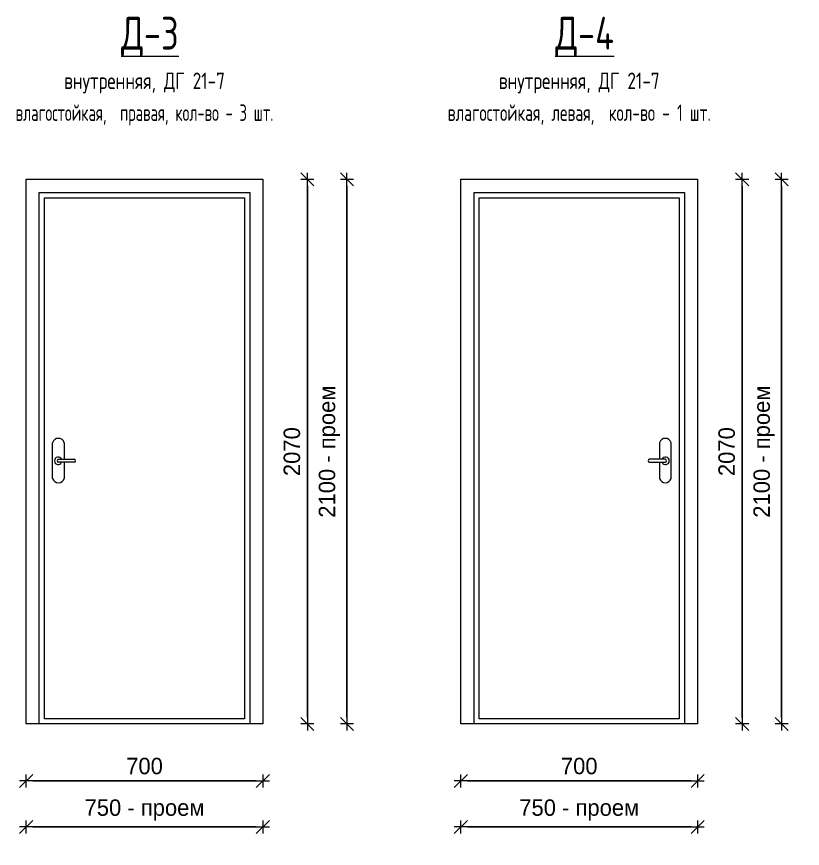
# Model space of a CAD drawing. Header units: millimetres. Extents: x -56498 to 234605, y -296269 to -29969.
# Drawn here: x 221498 to 233448, y -251115 to -238471 of the extents above; entities that cross this region are included whole.
import ezdxf
from ezdxf.enums import TextEntityAlignment as Align

# ---------------------------------------------------------------- set-up
doc = ezdxf.new("R2010")
doc.units = ezdxf.units.MM
doc.header["$LTSCALE"] = 100
doc.header["$PDMODE"] = 35
for name, color, linetype, lineweight in [('Примітки 0.09', 200, 'Continuous', 9), ('Розміри 0.09', 5, 'Continuous', 9), ('Тонкі 0.18', 142, 'Continuous', 18)]:
    doc.layers.add(name, color=color, linetype=linetype, lineweight=lineweight)
doc.styles.add('PSTUDIO', font='pstudio.shx')
doc.styles.add('SPDS', font='SPDS.shx', dxfattribs={"width": 0.9})
doc.dimstyles.new('PS_TICK 1-25', dxfattribs={"dimscale": 100, "dimtxt": 2.5, "dimasz": 1, "dimexe": 2, "dimexo": 2, "dimgap": 1, "dimtad": 1, "dimdec": 0, "dimlfac": 0.25, "dimzin": 0, "dimdsep": 46, "dimtxsty": 'PSTUDIO', "dimblk": 'dblk_0', "dimcen": 2, "dimdle": 1.5, "dimse1": 1, "dimse2": 1, "dimadec": 0, "dimazin": 0, "dimtfac": 1, "dimtdec": 0, "dimtix": 1, "dimtmove": 1, "dimatfit": 3, "dimfxl": 0, "dimtolj": 1, "dimtzin": 0, "dimarcsym": 0})

# ---------------------------------------------------------------- blocks, each defined once
blk = doc.blocks.new('dblk_0')
at = {"color": 0, "linetype": 'ByBlock'}
for p, q in [((1, 1), (-1, -1)), ((-1, 0), (1, 0)), ((0, 1), (0, -1))]:
    blk.add_line(p, q, dxfattribs=at)
blk = doc.blocks.new('*D425')
at = {"layer": 'Defpoints', "color": 0, "ltscale": 100, "transparency": 16777216}
for p in [(224843, -240944), (224843, -249224), (225920, -249224)]:
    blk.add_point(p, dxfattribs=at)
at = {"layer": 'Розміри 0.09', "color": 0, "lineweight": -2, "ltscale": 100, "transparency": 16777216}
blk.add_line((225920, -241044), (225920, -249124), dxfattribs=at)
at = {"layer": 'Розміри 0.09', "color": 0, "lineweight": -2, "ltscale": 100, "transparency": 16777216, "xscale": 100, "yscale": 100, "zscale": 100}
for p, rotation in [((225920, -240944), 90), ((225920, -249224), 270)]:
    blk.add_blockref('dblk_0', p, dxfattribs=dict(at, rotation=rotation))
at = {"layer": 'Розміри 0.09', "color": 0, "ltscale": 100, "transparency": 16777216, "insert": (225685, -245084), "char_height": 250, "attachment_point": 5, "rotation": 90, "style": 'PSTUDIO'}
blk.add_mtext('\\A1;2070', dxfattribs=at)
blk = doc.blocks.new('*D426')
at = {"layer": 'Defpoints', "color": 0, "ltscale": 100, "transparency": 16777216}
for p in [(225243, -240944), (225243, -249224), (226521, -249224)]:
    blk.add_point(p, dxfattribs=at)
at = {"layer": 'Розміри 0.09', "color": 0, "lineweight": -2, "ltscale": 100, "transparency": 16777216}
blk.add_line((226521, -241044), (226521, -249124), dxfattribs=at)
at = {"layer": 'Розміри 0.09', "color": 0, "lineweight": -2, "ltscale": 100, "transparency": 16777216, "xscale": 100, "yscale": 100, "zscale": 100}
for p, rotation in [((226521, -240944), 90), ((226521, -249224), 270)]:
    blk.add_blockref('dblk_0', p, dxfattribs=dict(at, rotation=rotation))
at = {"layer": 'Розміри 0.09', "color": 0, "ltscale": 100, "transparency": 16777216, "insert": (226255, -245084), "char_height": 250, "attachment_point": 5, "rotation": 90, "style": 'PSTUDIO'}
blk.add_mtext('\\A1;2100 - проем', dxfattribs=at)
blk = doc.blocks.new('*D427')
at = {"layer": 'Defpoints', "color": 0, "ltscale": 100, "transparency": 16777216}
for p in [(231454, -240944), (231454, -249224), (232531, -249224)]:
    blk.add_point(p, dxfattribs=at)
at = {"layer": 'Розміри 0.09', "color": 0, "lineweight": -2, "ltscale": 100, "transparency": 16777216}
blk.add_line((232531, -241044), (232531, -249124), dxfattribs=at)
at = {"layer": 'Розміри 0.09', "color": 0, "lineweight": -2, "ltscale": 100, "transparency": 16777216, "xscale": 100, "yscale": 100, "zscale": 100}
for p, rotation in [((232531, -240944), 90), ((232531, -249224), 270)]:
    blk.add_blockref('dblk_0', p, dxfattribs=dict(at, rotation=rotation))
at = {"layer": 'Розміри 0.09', "color": 0, "ltscale": 100, "transparency": 16777216, "insert": (232297, -245084), "char_height": 250, "attachment_point": 5, "rotation": 90, "style": 'PSTUDIO'}
blk.add_mtext('\\A1;2070', dxfattribs=at)
blk = doc.blocks.new('*D428')
at = {"layer": 'Defpoints', "color": 0, "ltscale": 100, "transparency": 16777216}
for p in [(231854, -240944), (231854, -249224), (233132, -249224)]:
    blk.add_point(p, dxfattribs=at)
at = {"layer": 'Розміри 0.09', "color": 0, "lineweight": -2, "ltscale": 100, "transparency": 16777216}
blk.add_line((233132, -241044), (233132, -249124), dxfattribs=at)
at = {"layer": 'Розміри 0.09', "color": 0, "lineweight": -2, "ltscale": 100, "transparency": 16777216, "xscale": 100, "yscale": 100, "zscale": 100}
for p, rotation in [((233132, -240944), 90), ((233132, -249224), 270)]:
    blk.add_blockref('dblk_0', p, dxfattribs=dict(at, rotation=rotation))
at = {"layer": 'Розміри 0.09', "color": 0, "ltscale": 100, "transparency": 16777216, "insert": (232866, -245084), "char_height": 250, "attachment_point": 5, "rotation": 90, "style": 'PSTUDIO'}
blk.add_mtext('\\A1;2100 - проем', dxfattribs=at)
blk = doc.blocks.new('*D431')
at = {"layer": 'Defpoints', "color": 0, "ltscale": 100, "transparency": 16777216}
for p in [(221643, -249224), (225243, -249224), (225243, -250790)]:
    blk.add_point(p, dxfattribs=at)
at = {"layer": 'Розміри 0.09', "color": 0, "lineweight": -2, "ltscale": 100, "transparency": 16777216}
blk.add_line((221743, -250790), (225143, -250790), dxfattribs=at)
at = {"layer": 'Розміри 0.09', "color": 0, "lineweight": -2, "ltscale": 100, "transparency": 16777216, "xscale": 100, "yscale": 100, "zscale": 100, "rotation": 180}
blk.add_blockref('dblk_0', (221643, -250790), dxfattribs=at)
at = {"layer": 'Розміри 0.09', "color": 0, "lineweight": -2, "ltscale": 100, "transparency": 16777216, "xscale": 100, "yscale": 100, "zscale": 100}
blk.add_blockref('dblk_0', (225243, -250790), dxfattribs=at)
at = {"layer": 'Розміри 0.09', "color": 0, "ltscale": 100, "transparency": 16777216, "insert": (223443, -250533), "char_height": 250, "attachment_point": 5, "style": 'PSTUDIO'}
blk.add_mtext('\\A1;750 - проем', dxfattribs=at)
blk = doc.blocks.new('*D432')
at = {"layer": 'Defpoints', "color": 0, "ltscale": 100, "transparency": 16777216}
for p in [(221643, -249224), (225243, -249224), (225243, -250090)]:
    blk.add_point(p, dxfattribs=at)
at = {"layer": 'Розміри 0.09', "color": 0, "lineweight": -2, "ltscale": 100, "transparency": 16777216}
blk.add_line((221743, -250090), (225143, -250090), dxfattribs=at)
at = {"layer": 'Розміри 0.09', "color": 0, "lineweight": -2, "ltscale": 100, "transparency": 16777216, "xscale": 100, "yscale": 100, "zscale": 100, "rotation": 180}
blk.add_blockref('dblk_0', (221643, -250090), dxfattribs=at)
at = {"layer": 'Розміри 0.09', "color": 0, "lineweight": -2, "ltscale": 100, "transparency": 16777216, "xscale": 100, "yscale": 100, "zscale": 100}
blk.add_blockref('dblk_0', (225243, -250090), dxfattribs=at)
at = {"layer": 'Розміри 0.09', "color": 0, "ltscale": 100, "transparency": 16777216, "insert": (223443, -249865), "char_height": 250, "attachment_point": 5, "style": 'PSTUDIO'}
blk.add_mtext('\\A1;700', dxfattribs=at)
blk = doc.blocks.new('*D433')
at = {"layer": 'Defpoints', "color": 0, "ltscale": 100, "transparency": 16777216}
for p in [(228254, -249224), (231854, -249224), (231854, -250790)]:
    blk.add_point(p, dxfattribs=at)
at = {"layer": 'Розміри 0.09', "color": 0, "lineweight": -2, "ltscale": 100, "transparency": 16777216}
blk.add_line((228354, -250790), (231754, -250790), dxfattribs=at)
at = {"layer": 'Розміри 0.09', "color": 0, "lineweight": -2, "ltscale": 100, "transparency": 16777216, "xscale": 100, "yscale": 100, "zscale": 100, "rotation": 180}
blk.add_blockref('dblk_0', (228254, -250790), dxfattribs=at)
at = {"layer": 'Розміри 0.09', "color": 0, "lineweight": -2, "ltscale": 100, "transparency": 16777216, "xscale": 100, "yscale": 100, "zscale": 100}
blk.add_blockref('dblk_0', (231854, -250790), dxfattribs=at)
at = {"layer": 'Розміри 0.09', "color": 0, "ltscale": 100, "transparency": 16777216, "insert": (230054, -250533), "char_height": 250, "attachment_point": 5, "style": 'PSTUDIO'}
blk.add_mtext('\\A1;750 - проем', dxfattribs=at)
blk = doc.blocks.new('*D434')
at = {"layer": 'Defpoints', "color": 0, "ltscale": 100, "transparency": 16777216}
for p in [(228254, -249224), (231854, -249224), (231854, -250090)]:
    blk.add_point(p, dxfattribs=at)
at = {"layer": 'Розміри 0.09', "color": 0, "lineweight": -2, "ltscale": 100, "transparency": 16777216}
blk.add_line((228354, -250090), (231754, -250090), dxfattribs=at)
at = {"layer": 'Розміри 0.09', "color": 0, "lineweight": -2, "ltscale": 100, "transparency": 16777216, "xscale": 100, "yscale": 100, "zscale": 100, "rotation": 180}
blk.add_blockref('dblk_0', (228254, -250090), dxfattribs=at)
at = {"layer": 'Розміри 0.09', "color": 0, "lineweight": -2, "ltscale": 100, "transparency": 16777216, "xscale": 100, "yscale": 100, "zscale": 100}
blk.add_blockref('dblk_0', (231854, -250090), dxfattribs=at)
at = {"layer": 'Розміри 0.09', "color": 0, "ltscale": 100, "transparency": 16777216, "insert": (230054, -249865), "char_height": 250, "attachment_point": 5, "style": 'PSTUDIO'}
blk.add_mtext('\\A1;700', dxfattribs=at)

msp = doc.modelspace()

# ---------------------------------------------------------------- linework, layer by layer
at = {"layer": 'Тонкі 0.18', "ltscale": 100}
for points in [[(221642.518, -240943.921), (225242.518, -240943.921), (225242.518, -249223.921), (221642.518, -249223.921)], [(228254.091, -240943.921), (231854.091, -240943.921), (231854.091, -249223.921), (228254.091, -249223.921)], [(221842.518, -241143.921), (225042.518, -241143.921), (225042.518, -249223.921), (221842.518, -249223.921)], [(221922.518, -241223.921), (224962.518, -241223.921), (224962.518, -249143.921), (221922.518, -249143.921)], [(228454.091, -241143.921), (231654.091, -241143.921), (231654.091, -249223.921), (228454.091, -249223.921)], [(228534.091, -241223.921), (231574.091, -241223.921), (231574.091, -249143.921), (228534.091, -249143.921)]]:
    msp.add_lwpolyline(points, close=True, dxfattribs=at)
for points in [[(222045.033, -245490.918), (222045.033, -244948.711)], [(222220.789, -244948.711), (222220.789, -245199.978)], [(231275.82, -244948.711), (231275.82, -245199.978)], [(231451.577, -245490.918), (231451.577, -244948.711)], [(222129.797, -245199.978), (222371.617, -245199.978)], [(222371.617, -245246.096), (222371.617, -245246.096), (222129.797, -245246.096)], [(222220.789, -245246.096), (222220.789, -245490.918)], [(231366.813, -245199.978), (231124.993, -245199.978)], [(231124.993, -245246.096), (231124.993, -245246.096), (231366.813, -245246.096)], [(231275.82, -245246.096), (231275.82, -245490.918)]]:
    msp.add_lwpolyline(points, dxfattribs=at)
for centre, radius, start, end in [((222132.911, -244973.165), 91.217, 15.5502501, 164.4497499), ((231363.699, -244973.165), 91.217, 15.5502501, 164.4497499), ((222129.797, -245223.037), 56.182, 24.232062, 335.767938), ((222139.78, -245223.037), 25.127, 113.4095924, 246.5904076), ((222369.719, -245223.037), 23.137, 274.7052262, 85.2947738), ((231126.891, -245223.037), 23.137, 94.7052262, 265.2947738), ((231366.813, -245223.037), 56.182, 204.232062, 155.767938), ((231356.829, -245223.037), 25.127, 293.4095924, 66.5904076), ((222132.911, -245466.787), 91.131, 195.3545216, 344.6454784), ((231363.699, -245466.787), 91.131, 195.3545216, 344.6454784)]:
    msp.add_arc(centre, radius, start, end, dxfattribs=at)

# ---------------------------------------------------------------- texts
at = {"layer": 'Примітки 0.09', "lineweight": 20, "style": 'SPDS'}
for s, height, width, p in [('%%UД-3', 500, 0.95, (223524.711, -238972.891)), ('%%UД-4', 500, 0.95, (230136.284, -238972.891)), ('внутренняя, ДГ 21-7', 250, 0.95, (223442.518, -239571.54)), ('внутренняя, ДГ 21-7', 250, 0.95, (230054.091, -239571.54)), ('влагостойкая,  правая, кол-во - 3 шт.', 250, 0.8, (223442.518, -240056.638)), ('влагостойкая, левая,  кол-во - 1 шт.', 250, 0.85, (230054.091, -240056.638))]:
    msp.add_text(s, height=height, dxfattribs=dict(at, width=width)).set_placement(p, align=Align.CENTER)

# ---------------------------------------------------------------- dimensions: what is measured, and where the dimension line sits
at = {"layer": 'Розміри 0.09', "color": 1, "ltscale": 100}
for base, p1, p2, picture, middle in [((225919.898, -249223.921), (224842.518, -240943.921), (224842.518, -249223.921), '*D425', (225685.216, -245083.921)), ((232531.472, -249223.921), (231454.091, -240943.921), (231454.091, -249223.921), '*D427', (232296.789, -245083.921))]:
    dim = msp.add_linear_dim(base=base, p1=p1, p2=p2, angle=90, text='2070', dimstyle='PS_TICK 1-25', dxfattribs=at)
    dim.commit()
    dim.dimension.update_dxf_attribs({"geometry": picture, "text_midpoint": middle})
for base, p1, p2, picture, middle in [((226520.554, -249223.921), (225242.518, -240943.921), (225242.518, -249223.921), '*D426', (226254.621, -245083.921)), ((233132.127, -249223.921), (231854.091, -240943.921), (231854.091, -249223.921), '*D428', (232866.194, -245083.921))]:
    dim = msp.add_linear_dim(base=base, p1=p1, p2=p2, angle=90, text='2100 - проем', dimstyle='PS_TICK 1-25', override={"dimlfac": 0.25, "dimtxsty": 'PSTUDIO', "dimtolj": 1}, dxfattribs=at)
    dim.commit()
    dim.dimension.update_dxf_attribs({"geometry": picture, "text_midpoint": middle})
for base, p1, p2, text, override, picture, middle in [((225242.518, -250789.677), (221642.518, -249223.921), (225242.518, -249223.921), '750 - проем', {"dimlfac": 0.25, "dimtxsty": 'PSTUDIO', "dimblk": 'dblk_0', "dimtolj": 1}, '*D431', (223442.518, -250533.427)), ((225242.518, -250089.677), (221642.518, -249223.921), (225242.518, -249223.921), '700', {"dimlfac": 0.25, "dimtxsty": 'PSTUDIO', "dimtolj": 1}, '*D432', (223442.518, -249864.677)), ((231854.091, -250789.677), (228254.091, -249223.921), (231854.091, -249223.921), '750 - проем', {"dimlfac": 0.25, "dimtxsty": 'PSTUDIO', "dimblk": 'dblk_0', "dimtolj": 1}, '*D433', (230054.091, -250533.427)), ((231854.091, -250089.677), (228254.091, -249223.921), (231854.091, -249223.921), '700', {"dimlfac": 0.25, "dimtxsty": 'PSTUDIO', "dimtolj": 1}, '*D434', (230054.091, -249864.677))]:
    dim = msp.add_linear_dim(base=base, p1=p1, p2=p2, text=text, dimstyle='PS_TICK 1-25', override=override, dxfattribs=at)
    dim.commit()
    dim.dimension.update_dxf_attribs({"geometry": picture, "text_midpoint": middle})

doc.saveas('drawing.dxf')
